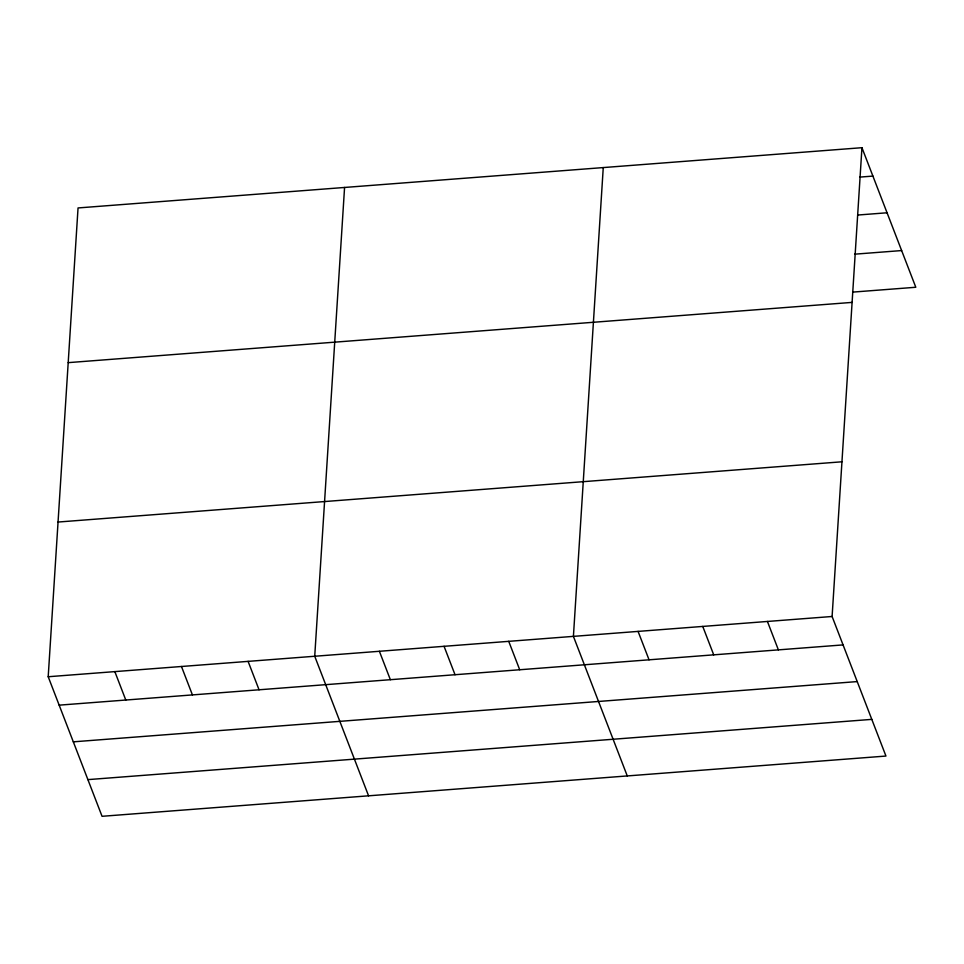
<?xml version="1.0" encoding="UTF-8"?>
<svg xmlns="http://www.w3.org/2000/svg" width="964" height="964" viewBox="0 0 964 964"><rect width="100%" height="100%" fill="white"/><g stroke="black" fill="none" stroke-linecap="round" stroke-linejoin="round"><path stroke-width="1.45" d="M861.949 147.697L832.101 616.49L885.952 756.053L102.051 816.303L48.2 676.74L78.048 207.947L861.949 147.697L915.8 287.26L852.598 292.116M344.57 187.462L314.722 656.255L368.573 795.818M603.259 167.579L573.411 636.373L627.263 775.936M859.683 177.111L872.914 176.099M857.671 215.044L887.061 212.779M854.61 254.183L901.641 250.568M68.203 362.645L852.092 302.395M58.045 522.042L841.946 461.792M48.2 676.74L832.101 616.49M59.166 705.154L843.054 644.904M73.312 741.834L857.213 681.584M87.893 779.623L871.793 719.373M767.428 621.467L778.382 649.869M702.756 626.431L713.721 654.845M638.084 631.408L649.049 659.81M508.739 641.349L519.704 669.751M444.067 646.314L455.032 674.728M379.394 651.29L390.36 679.692M248.097 661.376L259.051 689.79M181.461 666.498L192.426 694.911M114.837 671.619L125.79 700.033"/></g></svg>
